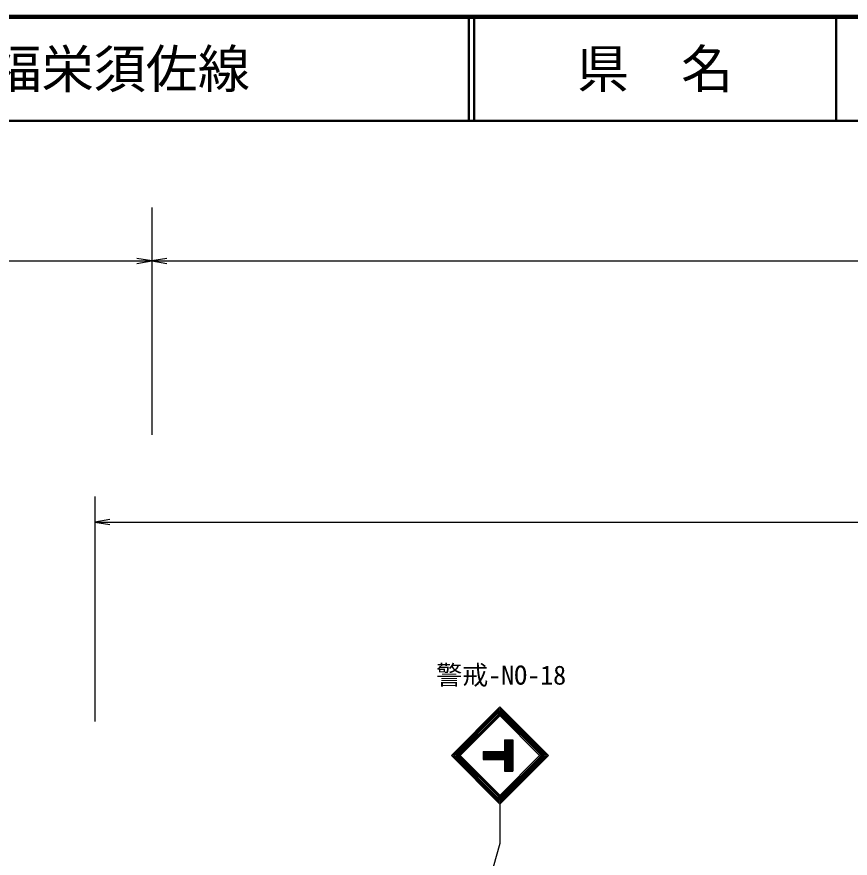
# Model space of a CAD drawing. Units: millimetres, scale not verified. Extents: x 40000 to 680000, y 20000 to 380000.
# Drawn here: x 254362 to 334356, y 299219 to 380000 of the extents above; entities that cross this region are included whole.
import ezdxf
from ezdxf.enums import TextEntityAlignment as Align

# ---------------------------------------------------------------- set-up
doc = ezdxf.new("R2010")
doc.units = ezdxf.units.MM
doc.header["$LTSCALE"] = 1000
for name, color, linetype, lineweight in [('M-STR-STR3', 7, 'Continuous', 25), ('M-STR-STRC', 7, 'Continuous', 25), ('M-TTL', 2, 'Continuous', 140), ('M-TTL-LINE', 7, 'Continuous', 50)]:
    doc.layers.add(name, color=color, linetype=linetype, lineweight=lineweight)
doc.layers.add('M-TTL-TXT', color=7, linetype='Continuous')
doc.styles.add('ＭＳ ゴシック', font='')
doc.styles.get('ＭＳ ゴシック').set_extended_font_data('MS Gothic')

# ---------------------------------------------------------------- blocks, each defined once
blk = doc.blocks.new('open_arrow')
at = {"color": 0, "linetype": 'Continuous', "lineweight": -2}
blk.add_lwpolyline([(7.5, 1.25), (0, 0), (7.5, -1.25)], dxfattribs=at)

msp = doc.modelspace()

# ---------------------------------------------------------------- linework, layer by layer
at = {"layer": 'M-STR-STR3'}
for p, q in [((267319, 361699), (267319, 339851)), ((187711, 356557), (267319, 356557)), ((267319, 356557), (553862, 356557)), ((261849, 333951), (261849, 312329)), ((261849, 331488), (458142, 331488))]:
    msp.add_line(p, q, dxfattribs=at)
at = {"layer": 'M-STR-STRC'}
for p, q in [((296073, 309077), (300740, 313744)), ((296214, 309077), (300740, 313603)), ((296356, 309077), (300740, 313461)), ((300740, 313744), (305407, 309077)), ((300740, 313603), (305265, 309077)), ((300740, 313461), (305124, 309077)), ((296497, 309077), (300740, 313320)), ((296568, 309006), (300810, 313249)), ((296638, 308936), (300881, 313178)), ((296709, 308865), (300952, 313108)), ((300528, 313108), (304770, 308865)), ((300598, 313178), (304841, 308936)), ((300669, 313249), (304912, 309006)), ((300740, 313320), (304982, 309077)), ((301162, 310577), (301962, 310577)), ((301162, 310577), (301162, 307577)), ((301262, 310577), (301262, 307577)), ((301362, 310577), (301362, 307577)), ((301462, 310577), (301462, 307577)), ((301562, 310577), (301562, 307577)), ((301662, 310577), (301662, 307577)), ((301762, 310577), (301762, 307577)), ((301862, 310577), (301862, 307577)), ((301962, 310577), (301962, 307577)), ((299141, 309477), (301162, 309477)), ((299141, 309477), (299141, 308677)), ((296073, 309077), (300740, 304410)), ((296214, 309077), (300740, 304552)), ((296356, 309077), (300740, 304693)), ((296497, 309077), (300740, 304834)), ((296568, 309148), (300810, 304905)), ((296638, 309218), (300881, 304976)), ((296709, 309289), (300952, 305047)), ((299141, 309377), (301162, 309377)), ((299141, 309277), (301162, 309277)), ((299141, 309177), (301162, 309177)), ((299141, 309077), (301162, 309077)), ((299141, 308977), (301162, 308977)), ((299141, 308877), (301162, 308877)), ((299141, 308777), (301162, 308777)), ((299141, 308677), (301162, 308677)), ((300528, 305047), (304770, 309289)), ((300598, 304976), (304841, 309218)), ((300669, 304905), (304912, 309148)), ((300740, 304834), (304982, 309077)), ((300740, 304693), (305124, 309077)), ((300740, 304552), (305265, 309077)), ((300740, 304410), (305407, 309077)), ((301162, 307577), (301962, 307577)), ((300740, 304410), (300740, 304403)), ((300740, 304403), (300740, 300623)), ((300740, 300623), (291120, 267558))]:
    msp.add_line(p, q, dxfattribs=at)
at = {"layer": 'M-TTL'}
msp.add_line((680000, 380000), (40000, 380000), dxfattribs=at)
at = {"layer": 'M-TTL-LINE'}
for p, q in [((297750, 380000), (297750, 370000)), ((298250, 380000), (298250, 370000)), ((333000, 380000), (333000, 370000)), ((40000, 370000), (680000, 370000))]:
    msp.add_line(p, q, dxfattribs=at)

# ---------------------------------------------------------------- block references
at = {"layer": 'M-STR-STR3', "xscale": 193, "yscale": 193, "rotation": 180}
msp.add_blockref('open_arrow', (267319, 356557), dxfattribs=at)
at = {"layer": 'M-STR-STR3', "xscale": 193, "yscale": 193}
for p in [(267319, 356557), (261849, 331488)]:
    msp.add_blockref('open_arrow', p, dxfattribs=at)

# ---------------------------------------------------------------- texts
at = {"layer": 'M-STR-STRC', "style": 'ＭＳ ゴシック'}
msp.add_text('警戒-NO-18', height=1833, dxfattribs=at).set_placement((294609, 315330), align=Align.BOTTOM_LEFT)
at = {"layer": 'M-TTL-TXT', "style": 'ＭＳ ゴシック'}
msp.add_text('主要地方道山口福栄須佐線', height=3666, dxfattribs=at).set_placement((216734, 375000), align=Align.MIDDLE_LEFT)
msp.add_text('県\u3000名', height=3666, dxfattribs=at).set_placement((315625, 375000), align=Align.MIDDLE_CENTER)

doc.saveas('drawing.dxf')
